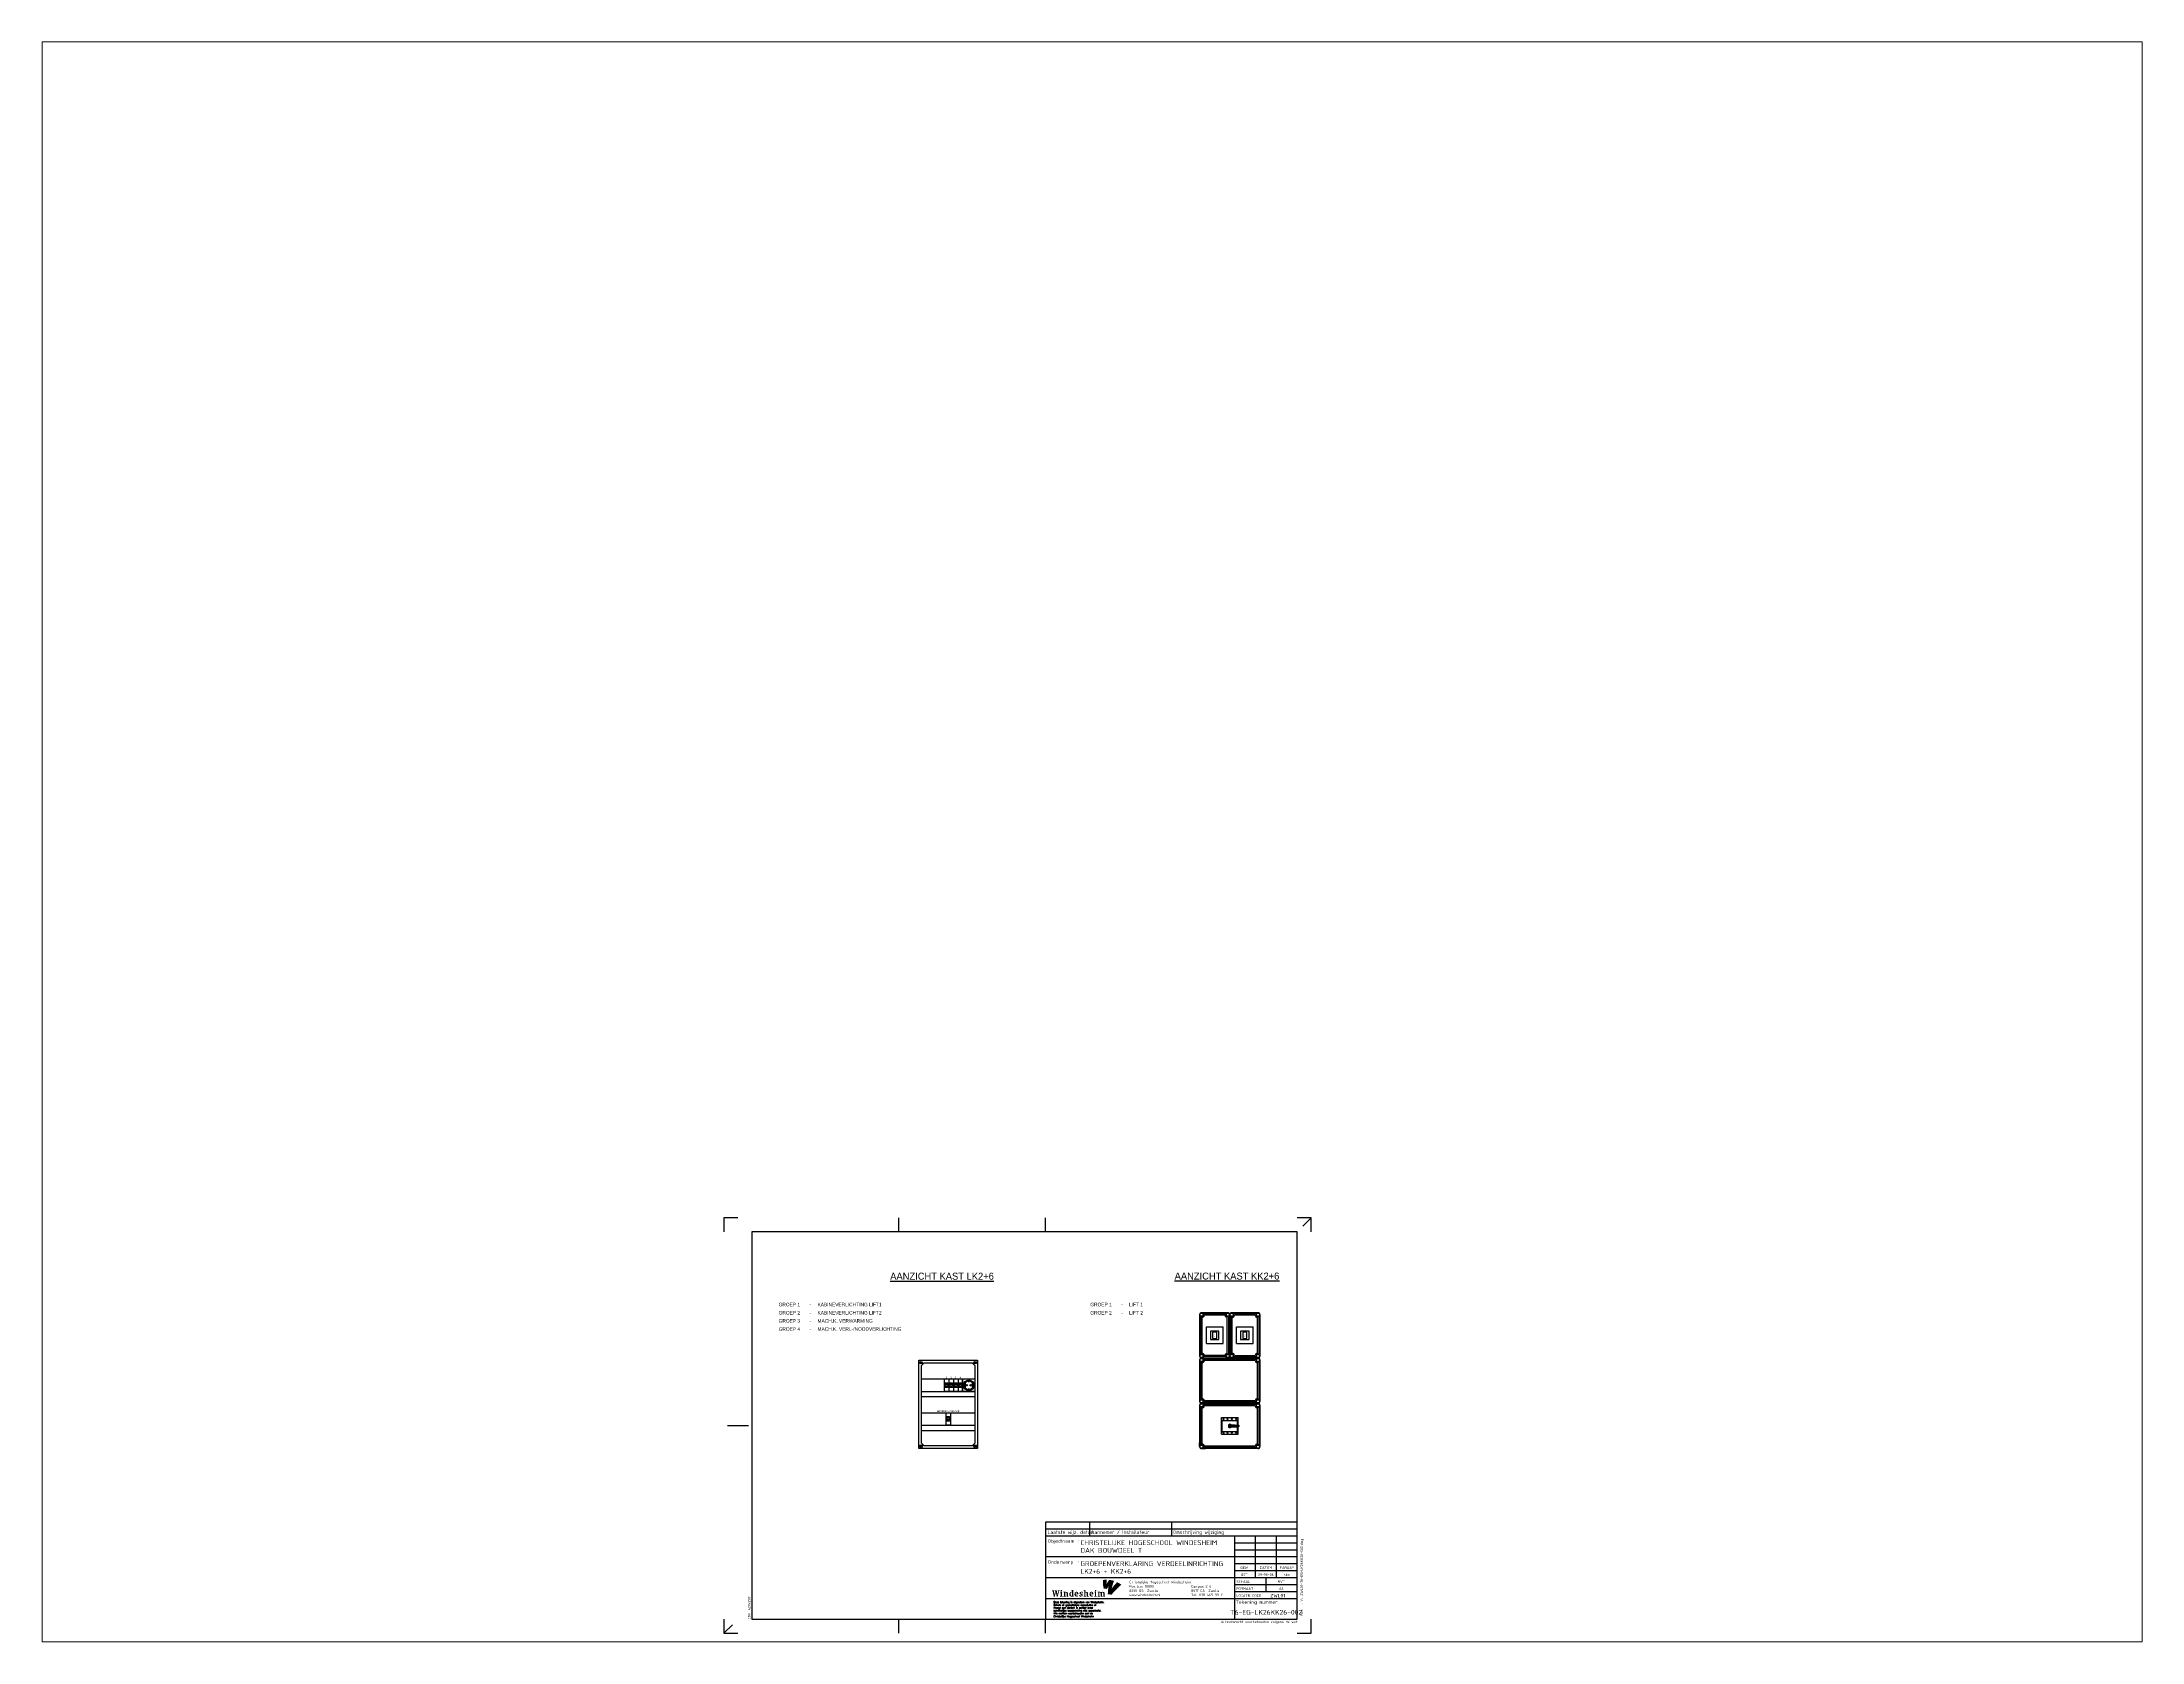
# Paper-space layout 'Layout1' of a CAD drawing. Header units: millimetres. Extents: x 27 to 240, y 20 to 183.
# The model-space entities are those that its viewports show. They can reach past a viewport. Long polylines and large blocks are cut down to what shows.
import ezdxf
from ezdxf.enums import TextEntityAlignment as Align

# ---------------------------------------------------------------- set-up
doc = ezdxf.new("R2010")
doc.units = ezdxf.units.MM
doc.layers.get('0').update_dxf_attribs({"linetype": 'CONTINUOUS'})
for name, color, linetype in [('00att018', 1, 'CONTINUOUS'), ('00att025', 2, 'CONTINUOUS'), ('00att035', 3, 'CONTINUOUS'), ('00att050', 4, 'CONTINUOUS'), ('00kad018', 1, 'CONTINUOUS'), ('00kad025', 2, 'CONTINUOUS'), ('00kad070', 5, 'CONTINUOUS'), ('BL$2----_KADER', 7, 'CONTINUOUS'), ('BL$4----_LOGO', 7, 'CONTINUOUS'), ('BL$4----_STEMPEL', 7, 'CONTINUOUS'), ('EL6-----', 7, 'CONTINUOUS'), ('KAST AANZICHT', 1, 'CONTINUOUS'), ('Kast-aanzicht', 1, 'CONTINUOUS'), ('LAAG_1', 160, 'CONTINUOUS')]:
    doc.layers.add(name, color=color, linetype=linetype)
doc.styles.add('BURO-035', font='BUROFONT.shx', dxfattribs={"height": 3.5})
doc.styles.add('BURO-050', font='BUROFONT.shx', dxfattribs={"height": 5})
doc.styles.add('EDU', font='ROMANS.SHX', dxfattribs={"height": 2.5})
doc.styles.add('ISO', font='isocp.shx')
doc.styles.add('NOOTER', font='arial.ttf')

# ---------------------------------------------------------------- blocks, each defined once
blk = doc.blocks.new('a3-windesheim-hor')
at = {"layer": '00kad018', "color": 1}
for p, q in [((0, 297), (0, 287)), ((10, 297), (0, 297)), ((125, 287), (125, 297)), ((230, 287), (230, 297)), ((420, 297), (410, 297)), ((420, 297), (414, 291)), ((420, 287), (420, 297)), ((2.5, 148.5), (17.5, 148.5)), ((0, 10), (0, 0)), ((0, 0), (6, 6)), ((0, 0), (10, 0)), ((125, 0), (125, 10)), ((230, 0), (230, 10)), ((410, 0), (420, 0)), ((420, 0), (420, 10))]:
    blk.add_line(p, q, dxfattribs=at)
at = {"layer": '00kad070', "color": 5}
for p, q in [((20, 287), (20, 10)), ((410, 287), (20, 287)), ((410, 10), (410, 287)), ((20, 10), (410, 10))]:
    blk.add_line(p, q, dxfattribs=at)
at = {"layer": '00att018', "color": 1, "style": 'ISO'}
blk.add_text('afm. 420x297', height=1.8, rotation=90, dxfattribs=at).set_placement((19, 10))
blk.add_text('Auteursrecht voorbehouden volgens de wet', height=1.8, dxfattribs=at).set_placement((410.1, 7.2), align=Align.RIGHT)
blk = doc.blocks.new('AI9-BLK4')
at = {"layer": 'LAAG_1'}
h = blk.add_hatch(color=40, dxfattribs=at)
edge = h.paths.add_edge_path()
edge.add_spline(control_points=[(7.1, 7.2), (4.8, 4.7), (2.6, 2.6), (-0.7, -2.1), (0, 0.5), (1.3, 5.9), (2.6, 9), (0.7, 9.7), (-2.2, 10.3), (-4.1, 10.4), (-5.5, 8.8), (-7.5, 5.5), (-8.1, 4.4), (-8, 6.9), (-7.7, 9.3), (-7.6, 10.6), (-9.6, 10.7), (-11, 10.6), (-13.2, 10.3), (-13.3, 6), (-13.1, 2), (-12, -2), (-10.8, -2.1), (-7.6, -2.4), (-7.6, -2.4), (-7.1, -1.7), (-6.1, 0), (-5, 1.4), (-5.4, -0.9), (-5.9, -4.1), (-6.1, -7.2), (-6.1, -8.1), (-6.2, -9.1), (-6.2, -10.1), (-4.7, -10.2), (-1, -10.6), (-0.7, -10.6), (-0.7, -10.6), (-0.7, -10.6), (-0.7, -10.6), (-0.7, -10.6), (-0.7, -10.6), (-0.7, -10.6), (0.7, -8.8), (2.3, -7), (3.6, -5.5), (4.7, -4.4), (5.7, -3.3), (6.7, -2.4), (9.3, 0.1), (11.5, 2.1), (13.2, 3.5), (11, 5.1), (9.5, 6.1), (7.1, 7.2)], knot_values=[0, 0, 0, 0, 1, 1, 1, 2, 2, 2, 3, 3, 3, 4, 4, 4, 5, 5, 5, 6, 6, 6, 7, 7, 7, 8, 8, 8, 9, 9, 9, 10, 10, 10, 11, 11, 11, 12, 12, 12, 13, 13, 13, 14, 14, 14, 15, 15, 15, 16, 16, 16, 17, 17, 17, 18, 18, 18, 18], degree=3, periodic=0)
h = blk.add_hatch(color=154, dxfattribs=at)
edge = h.paths.add_edge_path()
edge.add_spline(control_points=[(-0.7, -10.6), (-0.7, -10.6), (-0.7, -10.6), (-0.7, -10.6), (-0.7, -10.6), (-0.7, -10.6), (-0.7, -10.6)], knot_values=[0, 0, 0, 0, 1, 1, 1, 2, 2, 2, 2], degree=3, periodic=0)
h = blk.add_hatch(color=154, dxfattribs=at)
edge = h.paths.add_edge_path()
edge.add_spline(control_points=[(-0.7, -10.6), (-0.7, -10.6), (-0.7, -10.6), (-0.7, -10.6), (-0.7, -10.6), (-0.7, -10.6), (-0.7, -10.6)], knot_values=[0, 0, 0, 0, 1, 1, 1, 2, 2, 2, 2], degree=3, periodic=0)
blk = doc.blocks.new('AI9-BLK3')
at = {"layer": 'LAAG_1'}
h = blk.add_hatch(color=154, dxfattribs=at)
edge = h.paths.add_edge_path()
edge.add_spline(control_points=[(-27.8, 3.2), (-27.8, 3.2), (-29.8, -4.7), (-29.8, -4.7), (-29.8, -4.7), (-31.2, -4.7), (-31.2, -4.7), (-31.2, -4.7), (-32.5, 1.8), (-32.5, 1.8), (-32.5, 1.8), (-33.9, -4.7), (-33.9, -4.7), (-33.9, -4.7), (-35.4, -4.7), (-35.4, -4.7), (-35.4, -4.7), (-37.2, 3.2), (-37.2, 3.2), (-37.2, 3.2), (-38, 3.2), (-38, 3.2), (-38, 3.2), (-38, 4.2), (-38, 4.2), (-38, 4.2), (-34.8, 4.2), (-34.8, 4.2), (-34.8, 4.2), (-34.8, 3.2), (-34.8, 3.2), (-34.8, 3.2), (-35.4, 3.2), (-35.4, 3.2), (-35.4, 3.2), (-34.4, -2.1), (-34.4, -2.1), (-34.4, -2.1), (-33.2, 3.3), (-33.2, 3.3), (-33.2, 3.3), (-33.7, 3.3), (-33.7, 3.3), (-33.7, 3.3), (-33.7, 4.2), (-33.7, 4.2), (-33.7, 4.2), (-31.3, 4.2), (-31.3, 4.2), (-31.3, 4.2), (-30.2, -2.1), (-30.2, -2.1), (-30.2, -2.1), (-29, 3.2), (-29, 3.2), (-29, 3.2), (-29.8, 3.2), (-29.8, 3.2), (-29.8, 3.2), (-29.8, 4.2), (-29.8, 4.2), (-29.8, 4.2), (-27.2, 4.2), (-27.2, 4.2), (-27.2, 4.2), (-27.2, 3.2), (-27.2, 3.2), (-27.2, 3.2), (-27.8, 3.2), (-27.8, 3.2)], knot_values=[0, 0, 0, 0, 1, 1, 1, 2, 2, 2, 3, 3, 3, 4, 4, 4, 5, 5, 5, 6, 6, 6, 7, 7, 7, 8, 8, 8, 9, 9, 9, 10, 10, 10, 11, 11, 11, 12, 12, 12, 13, 13, 13, 14, 14, 14, 15, 15, 15, 16, 16, 16, 17, 17, 17, 18, 18, 18, 19, 19, 19, 20, 20, 20, 21, 21, 21, 22, 22, 22, 23, 23, 23, 23], degree=3, periodic=0)
h = blk.add_hatch(color=154, dxfattribs=at)
edge = h.paths.add_edge_path()
edge.add_spline(control_points=[(-26.4, -4.7), (-26.4, -4.7), (-26.4, -3.9), (-26.4, -3.9), (-26.4, -3.9), (-25.5, -3.9), (-25.5, -3.9), (-25.5, -3.9), (-25.5, 1.2), (-25.5, 1.2), (-25.5, 1.2), (-26.4, 1.2), (-26.4, 1.2), (-26.4, 1.2), (-26.4, 2), (-26.4, 2), (-26.4, 2), (-23.8, 2), (-23.8, 2), (-23.8, 2), (-23.8, -3.9), (-23.8, -3.9), (-23.8, -3.9), (-22.9, -3.9), (-22.9, -3.9), (-22.9, -3.9), (-22.9, -4.7), (-22.9, -4.7), (-22.9, -4.7), (-26.4, -4.7), (-26.4, -4.7)], knot_values=[0, 0, 0, 0, 1, 1, 1, 2, 2, 2, 3, 3, 3, 4, 4, 4, 5, 5, 5, 6, 6, 6, 7, 7, 7, 8, 8, 8, 9, 9, 9, 10, 10, 10, 10], degree=3, periodic=0)
edge = h.paths.add_edge_path()
edge.add_spline(control_points=[(-24.7, 2.7), (-25.2, 2.7), (-25.7, 3.2), (-25.7, 3.7), (-25.7, 4.3), (-25.2, 4.8), (-24.7, 4.8), (-24.1, 4.8), (-23.6, 4.3), (-23.6, 3.7), (-23.6, 3.2), (-24.1, 2.7), (-24.7, 2.7)], knot_values=[0, 0, 0, 0, 1, 1, 1, 2, 2, 2, 3, 3, 3, 4, 4, 4, 4], degree=3, periodic=0)
h = blk.add_hatch(color=154, dxfattribs=at)
edge = h.paths.add_edge_path()
edge.add_spline(control_points=[(-17, -4.7), (-17, -4.7), (-17, -0.9), (-17, -0.9), (-17, -0.3), (-17.2, 0.2), (-17.5, 0.5), (-17.9, 0.9), (-18.3, 1.1), (-18.9, 1.1), (-19, 1.1), (-19, 1.1), (-19.1, 1.1), (-19.1, 1.1), (-19.1, -3.9), (-19.1, -3.9), (-19.1, -3.9), (-18.2, -3.9), (-18.2, -3.9), (-18.2, -3.9), (-18.2, -4.7), (-18.2, -4.7), (-18.2, -4.7), (-21.7, -4.7), (-21.7, -4.7), (-21.7, -4.7), (-21.7, -3.9), (-21.7, -3.9), (-21.7, -3.9), (-20.8, -3.9), (-20.8, -3.9), (-20.8, -3.9), (-20.8, 1.2), (-20.8, 1.2), (-20.8, 1.2), (-21.7, 1.2), (-21.7, 1.2), (-21.7, 1.2), (-21.7, 2), (-21.7, 2), (-21.7, 2), (-19.4, 2), (-19.4, 2), (-19.1, 2), (-18.9, 2), (-18.6, 2), (-17, 2), (-16.3, 1.9), (-15.9, 1.4), (-15.5, 1), (-15.3, 0.6), (-15.3, -0.2), (-15.3, -0.2), (-15.3, -3.9), (-15.3, -3.9), (-15.3, -3.9), (-14.5, -3.9), (-14.5, -3.9), (-14.5, -3.9), (-14.5, -4.7), (-14.5, -4.7), (-14.5, -4.7), (-17, -4.7), (-17, -4.7)], knot_values=[0, 0, 0, 0, 1, 1, 1, 2, 2, 2, 3, 3, 3, 4, 4, 4, 5, 5, 5, 6, 6, 6, 7, 7, 7, 8, 8, 8, 9, 9, 9, 10, 10, 10, 11, 11, 11, 12, 12, 12, 13, 13, 13, 14, 14, 14, 15, 15, 15, 16, 16, 16, 17, 17, 17, 18, 18, 18, 19, 19, 19, 20, 20, 20, 21, 21, 21, 21], degree=3, periodic=0)
h = blk.add_hatch(color=154, dxfattribs=at)
edge = h.paths.add_edge_path(flags=16)
edge.add_spline(control_points=[(-6.8, -4.7), (-6.8, -4.7), (-6.8, -3.9), (-6.8, -3.9), (-6.8, -3.9), (-7.6, -3.9), (-7.6, -3.9), (-7.6, -3.9), (-7.6, 4.5), (-7.6, 4.5), (-7.6, 4.5), (-10.2, 4.5), (-10.2, 4.5), (-10.2, 4.5), (-10.2, 3.6), (-10.2, 3.6), (-10.2, 3.6), (-9.3, 3.6), (-9.3, 3.6), (-9.3, 3.6), (-9.3, 2), (-9.3, 2), (-9.6, 2), (-9.8, 2), (-10.2, 2), (-11.9, 2), (-13.2, 0.7), (-13.2, -1.5), (-13.2, -3.8), (-12.3, -4.8), (-10.3, -4.8), (-9.9, -4.8), (-9.3, -4.7), (-9.1, -4.7), (-9.1, -4.7), (-6.8, -4.7), (-6.8, -4.7)], knot_values=[0, 0, 0, 0, 1, 1, 1, 2, 2, 2, 3, 3, 3, 4, 4, 4, 5, 5, 5, 6, 6, 6, 7, 7, 7, 8, 8, 8, 9, 9, 9, 10, 10, 10, 11, 11, 11, 12, 12, 12, 12], degree=3, periodic=0)
edge = h.paths.add_edge_path()
edge.add_spline(control_points=[(-9.3, -3.7), (-9.5, -3.8), (-9.6, -3.8), (-9.8, -3.8), (-10.8, -3.8), (-11.5, -3.1), (-11.5, -1.2), (-11.5, 0.4), (-10.9, 1.1), (-10, 1.1), (-9.7, 1.1), (-9.5, 1), (-9.3, 1), (-9.3, 1), (-9.3, -3.7), (-9.3, -3.7)], knot_values=[0, 0, 0, 0, 1, 1, 1, 2, 2, 2, 3, 3, 3, 4, 4, 4, 5, 5, 5, 5], degree=3, periodic=0)
h = blk.add_hatch(color=154, dxfattribs=at)
edge = h.paths.add_edge_path(flags=16)
edge.add_spline(control_points=[(-0.4, -1.4), (-0.4, 1), (-1.2, 2.1), (-3, 2.1), (-4.8, 2.1), (-5.9, 0.7), (-5.9, -1.4), (-5.9, -3.6), (-4.8, -4.8), (-2.7, -4.8), (-1.9, -4.8), (-1.2, -4.6), (-0.7, -4.4), (-0.7, -4.4), (-0.7, -3.5), (-0.7, -3.5), (-1.2, -3.6), (-1.6, -3.6), (-2, -3.6), (-3.4, -3.6), (-4.2, -2.5), (-4.2, -1.4), (-4.2, -1.4), (-0.4, -1.4), (-0.4, -1.4)], knot_values=[0, 0, 0, 0, 1, 1, 1, 2, 2, 2, 3, 3, 3, 4, 4, 4, 5, 5, 5, 6, 6, 6, 7, 7, 7, 8, 8, 8, 8], degree=3, periodic=0)
edge = h.paths.add_edge_path()
edge.add_spline(control_points=[(-2.2, -0.5), (-2.2, -0.5), (-4.2, -0.5), (-4.2, -0.5), (-4.2, 0.5), (-3.8, 1.1), (-3.2, 1.1), (-2.6, 1.1), (-2.2, 0.6), (-2.2, -0.5)], knot_values=[0, 0, 0, 0, 1, 1, 1, 2, 2, 2, 3, 3, 3, 3], degree=3, periodic=0)
h = blk.add_hatch(color=154, dxfattribs=at)
edge = h.paths.add_edge_path()
edge.add_spline(control_points=[(3.2, -4.8), (2.4, -4.8), (1.5, -4.6), (1.3, -4.5), (1.3, -4.5), (1.3, -2.7), (1.3, -2.7), (1.3, -2.7), (2.3, -2.7), (2.3, -2.7), (2.3, -2.7), (2.3, -3.6), (2.3, -3.6), (2.6, -3.7), (2.9, -3.8), (3.3, -3.8), (4.1, -3.8), (4.5, -3.5), (4.5, -3), (4.5, -2.5), (4.1, -2.3), (3.5, -2.1), (3.5, -2.1), (2.7, -1.8), (2.7, -1.8), (1.8, -1.5), (1.3, -1), (1.3, 0.1), (1.3, 1.2), (2.3, 2.1), (3.9, 2.1), (4.6, 2.1), (5.3, 2), (5.7, 1.9), (5.7, 1.9), (5.7, 0), (5.7, 0), (5.7, 0), (4.7, 0), (4.7, 0), (4.7, 0), (4.7, 1), (4.7, 1), (4.4, 1.1), (4.2, 1.1), (3.9, 1.1), (3.2, 1.1), (2.8, 0.8), (2.8, 0.4), (2.8, 0), (3, -0.2), (3.6, -0.4), (3.6, -0.4), (4.4, -0.7), (4.4, -0.7), (5.4, -1), (6, -1.6), (6, -2.6), (6, -4), (4.8, -4.8), (3.2, -4.8)], knot_values=[0, 0, 0, 0, 1, 1, 1, 2, 2, 2, 3, 3, 3, 4, 4, 4, 5, 5, 5, 6, 6, 6, 7, 7, 7, 8, 8, 8, 9, 9, 9, 10, 10, 10, 11, 11, 11, 12, 12, 12, 13, 13, 13, 14, 14, 14, 15, 15, 15, 16, 16, 16, 17, 17, 17, 18, 18, 18, 19, 19, 19, 20, 20, 20, 20], degree=3, periodic=0)
h = blk.add_hatch(color=154, dxfattribs=at)
edge = h.paths.add_edge_path()
edge.add_spline(control_points=[(11.8, -4.7), (11.8, -4.7), (11.8, -1), (11.8, -1), (11.8, -0.3), (11.7, 0.2), (11.3, 0.5), (10.9, 0.9), (10.5, 1.1), (10, 1.1), (9.9, 1.1), (9.8, 1.1), (9.7, 1.1), (9.7, 1.1), (9.7, -3.9), (9.7, -3.9), (9.7, -3.9), (10.6, -3.9), (10.6, -3.9), (10.6, -3.9), (10.6, -4.7), (10.6, -4.7), (10.6, -4.7), (7.1, -4.7), (7.1, -4.7), (7.1, -4.7), (7.1, -3.9), (7.1, -3.9), (7.1, -3.9), (8, -3.9), (8, -3.9), (8, -3.9), (8, 3.6), (8, 3.6), (8, 3.6), (7.2, 3.6), (7.2, 3.6), (7.2, 3.6), (7.2, 4.5), (7.2, 4.5), (7.2, 4.5), (9.7, 4.5), (9.7, 4.5), (9.7, 4.5), (9.7, 2), (9.7, 2), (9.9, 2), (10.2, 2), (10.5, 2), (11.9, 2), (12.5, 1.8), (13, 1.4), (13.4, 1), (13.5, 0.5), (13.5, -0.2), (13.5, -0.2), (13.5, -3.9), (13.5, -3.9), (13.5, -3.9), (14.3, -3.9), (14.3, -3.9), (14.3, -3.9), (14.3, -4.7), (14.3, -4.7), (14.3, -4.7), (11.8, -4.7), (11.8, -4.7)], knot_values=[0, 0, 0, 0, 1, 1, 1, 2, 2, 2, 3, 3, 3, 4, 4, 4, 5, 5, 5, 6, 6, 6, 7, 7, 7, 8, 8, 8, 9, 9, 9, 10, 10, 10, 11, 11, 11, 12, 12, 12, 13, 13, 13, 14, 14, 14, 15, 15, 15, 16, 16, 16, 17, 17, 17, 18, 18, 18, 19, 19, 19, 20, 20, 20, 21, 21, 21, 22, 22, 22, 22], degree=3, periodic=0)
h = blk.add_hatch(color=154, dxfattribs=at)
edge = h.paths.add_edge_path(flags=16)
edge.add_spline(control_points=[(21.1, -1.4), (21.1, 1), (20.4, 2.1), (18.5, 2.1), (16.7, 2.1), (15.6, 0.7), (15.6, -1.4), (15.6, -3.6), (16.8, -4.8), (18.9, -4.8), (19.6, -4.8), (20.3, -4.6), (20.8, -4.4), (20.8, -4.4), (20.8, -3.5), (20.8, -3.5), (20.4, -3.6), (19.9, -3.6), (19.5, -3.6), (18.1, -3.6), (17.3, -2.5), (17.3, -1.4), (17.3, -1.4), (21.1, -1.4), (21.1, -1.4)], knot_values=[0, 0, 0, 0, 1, 1, 1, 2, 2, 2, 3, 3, 3, 4, 4, 4, 5, 5, 5, 6, 6, 6, 7, 7, 7, 8, 8, 8, 8], degree=3, periodic=0)
edge = h.paths.add_edge_path()
edge.add_spline(control_points=[(19.3, -0.5), (19.3, -0.5), (17.3, -0.5), (17.3, -0.5), (17.3, 0.5), (17.8, 1.1), (18.4, 1.1), (18.9, 1.1), (19.3, 0.6), (19.3, -0.5)], knot_values=[0, 0, 0, 0, 1, 1, 1, 2, 2, 2, 3, 3, 3, 3], degree=3, periodic=0)
h = blk.add_hatch(color=154, dxfattribs=at)
edge = h.paths.add_edge_path()
edge.add_spline(control_points=[(22.5, -4.7), (22.5, -4.7), (22.5, -3.9), (22.5, -3.9), (22.5, -3.9), (23.4, -3.9), (23.4, -3.9), (23.4, -3.9), (23.4, 1.2), (23.4, 1.2), (23.4, 1.2), (22.5, 1.2), (22.5, 1.2), (22.5, 1.2), (22.5, 2), (22.5, 2), (22.5, 2), (25.1, 2), (25.1, 2), (25.1, 2), (25.1, -3.9), (25.1, -3.9), (25.1, -3.9), (26, -3.9), (26, -3.9), (26, -3.9), (26, -4.7), (26, -4.7), (26, -4.7), (22.5, -4.7), (22.5, -4.7)], knot_values=[0, 0, 0, 0, 1, 1, 1, 2, 2, 2, 3, 3, 3, 4, 4, 4, 5, 5, 5, 6, 6, 6, 7, 7, 7, 8, 8, 8, 9, 9, 9, 10, 10, 10, 10], degree=3, periodic=0)
edge = h.paths.add_edge_path()
edge.add_spline(control_points=[(24.2, 2.7), (23.6, 2.7), (23.2, 3.2), (23.2, 3.7), (23.2, 4.3), (23.6, 4.8), (24.2, 4.8), (24.8, 4.8), (25.3, 4.3), (25.3, 3.7), (25.3, 3.2), (24.8, 2.7), (24.2, 2.7)], knot_values=[0, 0, 0, 0, 1, 1, 1, 2, 2, 2, 3, 3, 3, 4, 4, 4, 4], degree=3, periodic=0)
h = blk.add_hatch(color=154, dxfattribs=at)
edge = h.paths.add_edge_path()
edge.add_spline(control_points=[(35.5, -4.7), (35.5, -4.7), (35.5, -0.9), (35.5, -0.9), (35.5, -0.3), (35.3, 0.2), (35, 0.5), (34.7, 0.9), (34.2, 1.1), (33.5, 1.1), (33.4, 1.1), (33.3, 1), (33.2, 1), (33.4, 0.8), (33.5, 0.3), (33.5, -0.1), (33.5, -0.1), (33.5, -3.9), (33.5, -3.9), (33.5, -3.9), (34.3, -3.9), (34.3, -3.9), (34.3, -3.9), (34.3, -4.7), (34.3, -4.7), (34.3, -4.7), (31.8, -4.7), (31.8, -4.7), (31.8, -4.7), (31.8, -0.9), (31.8, -0.9), (31.8, -0.2), (31.6, 0.2), (31.3, 0.5), (30.9, 0.9), (30.5, 1.1), (30, 1.1), (30, 1.1), (29.9, 1.1), (29.8, 1.1), (29.8, 1.1), (29.8, -3.9), (29.8, -3.9), (29.8, -3.9), (30.6, -3.9), (30.6, -3.9), (30.6, -3.9), (30.6, -4.7), (30.6, -4.7), (30.6, -4.7), (27.2, -4.7), (27.2, -4.7), (27.2, -4.7), (27.2, -3.9), (27.2, -3.9), (27.2, -3.9), (28.1, -3.9), (28.1, -3.9), (28.1, -3.9), (28.1, 1.2), (28.1, 1.2), (28.1, 1.2), (27.2, 1.2), (27.2, 1.2), (27.2, 1.2), (27.2, 2), (27.2, 2), (27.2, 2), (29.6, 2), (29.6, 2), (29.9, 2), (30.2, 2), (30.4, 2), (31.4, 2), (31.9, 1.9), (32.5, 1.7), (33, 1.9), (33.7, 2), (34.5, 2), (35.6, 2), (36.3, 1.8), (36.7, 1.4), (37.1, 1), (37.2, 0.5), (37.2, -0.1), (37.2, -0.1), (37.2, -3.9), (37.2, -3.9), (37.2, -3.9), (38, -3.9), (38, -3.9), (38, -3.9), (38, -4.7), (38, -4.7), (38, -4.7), (35.5, -4.7), (35.5, -4.7)], knot_values=[0, 0, 0, 0, 1, 1, 1, 2, 2, 2, 3, 3, 3, 4, 4, 4, 5, 5, 5, 6, 6, 6, 7, 7, 7, 8, 8, 8, 9, 9, 9, 10, 10, 10, 11, 11, 11, 12, 12, 12, 13, 13, 13, 14, 14, 14, 15, 15, 15, 16, 16, 16, 17, 17, 17, 18, 18, 18, 19, 19, 19, 20, 20, 20, 21, 21, 21, 22, 22, 22, 23, 23, 23, 24, 24, 24, 25, 25, 25, 26, 26, 26, 27, 27, 27, 28, 28, 28, 29, 29, 29, 30, 30, 30, 31, 31, 31, 32, 32, 32, 32], degree=3, periodic=0)
blk = doc.blocks.new('AI9-BLK2')
at = {"layer": 'LAAG_1', "color": 7}
for name, p in [('AI9-BLK4', (36.4, 1.4)), ('AI9-BLK3', (-11.6, -7.2))]:
    blk.add_blockref(name, p, dxfattribs=at)
blk = doc.blocks.new('CHW_ONDERHOEK')
at = {"layer": '00kad025', "color": 2}
for p, q in [((-190, 79.5), (-190, 69.5)), ((-10, 79.5), (-190, 79.5)), ((-158.5, 79.5), (-158.5, 69.5)), ((-100, 79.5), (-100, 69.5)), ((-10, 74.5), (-190, 74.5)), ((-10, 64.5), (-55, 64.5)), ((-40, 69.5), (-40, 39.5)), ((-25, 69.5), (-25, 39.5)), ((-10, 59.5), (-55, 59.5)), ((-10, 54.5), (-55, 54.5)), ((-10, 49.5), (-55, 49.5)), ((-32.5, 39.5), (-32.5, 34.5)), ((-32.5, 34.5), (-32.5, 29.5))]:
    blk.add_line(p, q, dxfattribs=at)
at = {"layer": '00kad070', "color": 5}
for p, q in [((-10, 69.5), (-190, 69.5)), ((-190, 69.5), (-190, 10)), ((-55, 69.5), (-55, 10)), ((-55, 54.5), (-190, 54.5)), ((-10, 39.5), (-190, 39.5)), ((-10, 44.5), (-55, 44.5)), ((-10, 34.5), (-55, 34.5)), ((-55, 24.5), (-190, 24.5)), ((-10, 29.5), (-55, 29.5)), ((-10, 24.5), (-55, 24.5))]:
    blk.add_line(p, q, dxfattribs=at)
at = {"layer": 'LAAG_1', "color": 7, "xscale": 0.5, "yscale": 0.5, "zscale": 0.5}
blk.add_blockref('AI9-BLK2', (-160.6, 32.2), dxfattribs=at)
at = {"layer": '00att018', "color": 1, "style": 'ISO'}
for s, p in [('GEW', (-48, 46)), ('DATUM', (-32.5, 46)), ('PARAAF', (-17.5, 46)), ('GET', (-48, 41))]:
    blk.add_text(s, height=1.8, dxfattribs=at).set_placement(p, align=Align.CENTER)
for s, p in [('SCHAAL', (-53.5, 36)), ('FORMAAT', (-53.5, 31))]:
    blk.add_text(s, height=1.8, dxfattribs=at).set_placement(p)
at = {"layer": '00att018', "color": 1, "linetype": 'Continuous', "style": 'EDU'}
for s, p in [('Deze tekening is eigendom van Windesheim.', (-184.2, 21.6)), ('Gehele of gedeeltelijke reproduktie of', (-184.2, 19.6)), ('inzage aan derden is zonder onze', (-184.2, 17.6)), ('schriftelijke toestemming niet geoorloofd.', (-184.2, 15.6)), ('Alle rechten voorbehouden aan de', (-184.2, 13.6)), ('Christelijke Hogeschool Windesheim', (-184.2, 11.4))]:
    blk.add_text(s, height=1.2, dxfattribs=at).set_placement(p)
at = {"layer": '00att018', "color": 1, "style": 'ISO', "width": 0.9}
blk.add_text('....\\\\', height=1.8, rotation=90, dxfattribs=at).set_placement((-6, 20.5))
at = {"layer": '00att018', "color": 1, "style": 'ISO'}
blk.add_text('File:', height=1.8, rotation=90, dxfattribs=at).set_placement((-6, 12.5))
for tag, p in [('WZ_CODED', (-48, 66.1)), ('WZ_CODEC', (-48, 61.1)), ('WZ_DATUMD', (-32.5, 66.1)), ('WZ_DATUMC', (-32.5, 61.1)), ('WZ_WZGOEDD', (-17.5, 66.1)), ('WZ_WZGOEDC', (-17.5, 61.1)), ('WZ_CODEA', (-48, 51.1)), ('WZ_CODEB', (-48, 56.1)), ('WZ_DATUMB', (-32.5, 56.1)), ('WZ_DATUMA', (-32.5, 51.1)), ('WZ_WZGOEDB', (-17.5, 56.1)), ('WZ_WZGOEDA', (-17.5, 51.1)), ('TKDATCREAT', (-32.5, 41)), ('TKFORMAAT', (-21.5, 31)), ('TKSCHAAL', (-21.5, 36)), ('TKINIT', (-17.5, 41))]:
    blk.add_attdef(tag, text='', height=1.8, dxfattribs=at).set_placement(p, align=Align.CENTER)
blk.add_attdef('DWGNAME', (-6, 26.9), '', height=1.8, rotation=90, dxfattribs=at)
at = {"layer": '00att025', "color": 2, "style": 'ISO'}
for s, p in [('Objectnaam', (-188.5, 64.7)), ('Onderwerp', (-188.5, 49.7)), ('Tekening nummer', (-54, 21))]:
    blk.add_text(s, height=2.5, dxfattribs=at).set_placement(p)
at = {"layer": '00att025', "style": 'ISO'}
for p in [(-167, 64.7), (-167, 49.8)]:
    blk.add_text(':', height=2.5, dxfattribs=at).set_placement(p)
at = {"layer": '00att025', "color": 1, "style": 'ISO'}
blk.add_text('LOCATIE CODE :', height=1.8, dxfattribs=at).set_placement((-53.5, 26))
at = {"layer": '00att025', "color": 2, "style": 'ISO'}
for tag, p in [('WZ_DATUM', (-184, 75.9)), ('WZ_AANNEMER_INSTALATEUR', (-157.5, 75.9)), ('WZ_OMSCHR', (-99, 75.9))]:
    blk.add_attdef(tag, p, '', height=2.5, dxfattribs=at)
at = {"layer": '00att025', "color": 3, "style": 'ISO'}
blk.add_attdef('TKVRIJ2', text='', height=2.5, dxfattribs=at).set_placement((-24, 25.6), align=Align.CENTER)
at = {"layer": '00att035', "color": 3, "style": 'ISO'}
for s, p in [('Laatste wijz. datum', (-188.5, 71)), ('Aannemer / Installateur', (-157.5, 71)), ('Omschrijving wijziging', (-99, 71))]:
    blk.add_text(s, height=2.5, dxfattribs=at).set_placement(p)
for tag, p in [('TK1OMSCHR', (-165.1, 57.5)), ('PROMSCHR', (-165.1, 63)), ('TK2OMSCHR', (-165.1, 48)), ('TKVRIJ1', (-165.1, 42.5))]:
    blk.add_attdef(tag, p, '', height=3.5, dxfattribs=at)
at = {"layer": '00att050', "color": 4, "style": 'ISO'}
blk.add_attdef('TKFASE', text='', height=5, dxfattribs=at).set_placement((-14.5, 82), align=Align.RIGHT)
blk.add_attdef('TKTEKNR', text='', height=3.5, dxfattribs=at).set_placement((-32.2, 13.2), align=Align.CENTER)
at = {"layer": 'BL$4----_LOGO', "color": 1, "style": 'ISO'}
for s, p in [('Christelijke Hogeschool Windesheim', (-130.2, 35.7)), ('Postbus 10090', (-130.2, 32.6)), ('8000 GB  Zwolle', (-130.2, 29.5)), ('Campus 2-6', (-85.9, 32.6)), ('8017 CA  Zwolle', (-85.9, 29.5)), ('www.windesheim.nl', (-130.2, 26.5)), ('Tel. 038 469 99 11', (-85.9, 26.5))]:
    blk.add_text(s, height=1.8, dxfattribs=at).set_placement(p)
blk = doc.blocks.new('1310_025')
at = {"color": 0}
for points in [[(-44, -45), (-44, 0), (0, 0), (0, -45), (-44, -45)], [(-38.4, -21), (-34, -21), (-34, -11.2)], [(-34, -33.8), (-34, -24), (-38.4, -24)], [(-24, -6.1), (-24, -8.8), (-20, -8.8), (-20, -6.1)], [(-20, -38.9), (-20, -36.2), (-24, -36.2), (-24, -38.9)], [(-10, -11.2), (-10, -20.8), (-5.6, -20.8)], [(-5.5, -23.8), (-10, -23.8), (-10, -33.8)]]:
    blk.add_lwpolyline(points, dxfattribs=at)
for centre, radius in [((-22, -22.5), 19), ((-22, -22.5), 16.5), ((-29, -22.5), 2.46), ((-15, -22.5), 2.46)]:
    blk.add_circle(centre, radius, dxfattribs=at)
blk = doc.blocks.new('HOL04')
at = {"color": 0}
for p, q in [((-212.73291, -6.027039), (-213.973022, -7.267151)), ((-209.26709, -11.973022), (-213.973022, -7.267151)), ((-208.026978, -10.73291), (-212.73291, -6.027039)), ((-210, -70), (-10, -70)), ((-208.026978, -10.73291), (-209.26709, -11.973022)), ((-11.973022, -10.732849), (-7.26709, -6.026978)), ((-11.973022, -10.732849), (-10.73291, -11.972961)), ((-10.73291, -11.972961), (-6.026978, -7.26709)), ((-7.26709, -6.026978), (-6.026978, -7.26709)), ((-210, -117), (-10, -117)), ((-210, -136), (-10, -136)), ((-210, -196), (-10, -196)), ((-210, -243), (-10, -243)), ((-210, -262), (-10, -262)), ((-209.26709, -318.0271), (-213.973022, -322.732971)), ((-212.73291, -323.973083), (-213.973022, -322.732971)), ((-208.026978, -319.267212), (-212.73291, -323.973083)), ((-208.026978, -319.267212), (-209.26709, -318.0271)), ((-11.972961, -319.267181), (-10.732849, -318.027069)), ((-11.972961, -319.267181), (-7.267029, -323.973053)), ((-10.732849, -318.027069), (-6.026917, -322.732941)), ((-7.267029, -323.973053), (-6.026917, -322.732941))]:
    blk.add_line(p, q, dxfattribs=at)
for points in [[(-220, -330), (-220, 0), (0, 0), (0, -330)], [(-200, -10), (-20, -10), (-10, -20), (-10, -310), (-20, -320), (-200, -320), (-210, -310), (-210, -20)]]:
    blk.add_lwpolyline(points, close=True, dxfattribs=at)
for centre in [(-211, -9.000061), (-9, -9), (-211, -321.000061), (-8.999939, -321.000031)]:
    blk.add_circle(centre, 4.6, dxfattribs=at)
blk = doc.blocks.new('HAG04')
at = {"color": 0}
for p, q in [((0, 45), (16.5, 45)), ((0, 45), (0, 0)), ((3.5, 29), (0, 29)), ((0, 26), (3.5, 26)), ((0, 16), (16.5, 16)), ((16.5, 0), (0, 0)), ((3.5, 31), (3.5, 26)), ((3.5, 31), (13.5, 31)), ((13.5, 31), (13.5, 26)), ((13.5, 29), (16.5, 29)), ((16.5, 45), (16.5, 0))]:
    blk.add_line(p, q, dxfattribs=at)
at = {"color": 0, "const_width": 1}
blk.add_lwpolyline([(0, 42.5), (16.5, 42.5)], dxfattribs=at)
at = {"color": 0}
blk.add_lwpolyline([(1.5, 29), (3.5, 29)], dxfattribs=at)
blk.add_lwpolyline([(3.5, 19), (3.5, 26), (13.5, 26), (13.5, 19)], close=True, dxfattribs=at)

msp = doc.modelspace()

# ---------------------------------------------------------------- linework, layer by layer
at = {"layer": 'KAST AANZICHT'}
for p, q in [((340.1, 227.8), (340.1, 198.2)), ((341.1, 226.2), (341.1, 199.8)), ((360.3, 229.2), (341.5, 229.2)), ((341.9, 200.2), (341.9, 225.8)), ((344.3, 228.2), (343.1, 228.2)), ((358.4, 227.4), (343.5, 227.4)), ((358.7, 228.2), (344.3, 228.2)), ((359.9, 200.2), (359.9, 225.8)), ((360.8, 226.2), (360.8, 199.8)), ((361.7, 227.8), (361.7, 198.2)), ((361.7, 225), (361.7, 227.8)), ((361.7, 227.8), (361.7, 198.2)), ((362.7, 226.2), (362.7, 199.8)), ((381.9, 229.2), (363.1, 229.2)), ((363.5, 200.2), (363.5, 225.8)), ((365.9, 228.2), (364.7, 228.2)), ((380, 227.4), (365.1, 227.4)), ((380.3, 228.2), (365.9, 228.2)), ((381.5, 200.2), (381.5, 225.8)), ((382.4, 226.2), (382.4, 199.8)), ((383.3, 227.8), (383.3, 198.2)), ((383.3, 225), (383.3, 227.8)), ((340.1, 195.4), (340.1, 165.8)), ((379.1, 196.8), (341.5, 196.8)), ((344.3, 196.8), (341.5, 196.8)), ((358.7, 197.8), (343.1, 197.8)), ((344.3, 195.8), (343.1, 195.8)), ((358.4, 198.6), (343.5, 198.6)), ((382, 196.8), (344.3, 196.8)), ((380.3, 195.8), (344.3, 195.8)), ((364.7, 197.8), (380.3, 197.8)), ((365.1, 198.6), (380, 198.6)), ((382, 196.8), (379.1, 196.8)), ((379.1, 196.8), (381.9, 196.8)), ((383.3, 195.4), (383.3, 165.8)), ((383.3, 192.6), (383.3, 195.4)), ((383.3, 195.4), (383.3, 165.8)), ((341.1, 193.8), (341.1, 167.4)), ((341.9, 167.8), (341.9, 193.4)), ((380, 195), (343.5, 195)), ((381.5, 167.8), (381.5, 193.4)), ((382.4, 193.8), (382.4, 167.4)), ((383.3, 182.7), (383.3, 185.5)), ((379.1, 165.4), (343.1, 165.4)), ((380, 166.2), (343.5, 166.2)), ((380.3, 165.4), (379.1, 165.4)), ((383.3, 165.8), (383.3, 168.6)), ((340.1, 163), (340.1, 133.4)), ((341.1, 161.4), (341.1, 135)), ((341.5, 164.4), (381.9, 164.4)), ((344.3, 164.4), (341.5, 164.4)), ((379.1, 164.4), (341.5, 164.4)), ((379.1, 164.4), (341.5, 164.4)), ((344.3, 164.4), (341.5, 164.4)), ((341.9, 135.4), (341.9, 161)), ((344.3, 163.4), (343.1, 163.4)), ((380, 162.6), (343.5, 162.6)), ((382, 164.4), (344.3, 164.4)), ((380.3, 163.4), (344.3, 163.4)), ((381.9, 164.4), (355.1, 164.4)), ((381.9, 164.4), (379.1, 164.4)), ((382, 164.4), (379.1, 164.4)), ((382, 164.4), (379.1, 164.4)), ((381.5, 135.4), (381.5, 161)), ((382.4, 161.4), (382.4, 135)), ((383.3, 163), (383.3, 133.4)), ((383.3, 160.2), (383.3, 163)), ((383.3, 163), (383.3, 133.4)), ((340.1, 133.4), (340.1, 136.2)), ((383.3, 133.4), (383.3, 136.2)), ((341.4, 132), (344.3, 132)), ((379.1, 132), (341.5, 132)), ((379.1, 133), (343.1, 133)), ((343.1, 133), (344.3, 133)), ((380, 133.8), (343.5, 133.8)), ((381.9, 132), (355.1, 132)), ((380.3, 133), (379.1, 133)), ((382, 132), (379.1, 132))]:
    msp.add_line(p, q, dxfattribs=at)
at = {"layer": 'KAST AANZICHT', "linetype": 'Continuous'}
for p, q in [((345, 219), (356.9, 219)), ((345, 207.1), (345, 219)), ((356.9, 207.1), (356.9, 219)), ((366.6, 219), (378.5, 219)), ((366.6, 207.1), (366.6, 219)), ((378.5, 207.1), (378.5, 219)), ((345, 207.1), (356.9, 207.1)), ((366.6, 207.1), (378.5, 207.1)), ((355.8, 154.2), (367.7, 154.2)), ((355.8, 142.3), (355.8, 154.2)), ((356.2, 144.2), (356.2, 152.2)), ((356.2, 152.2), (367.2, 152.2)), ((367.2, 144.2), (367.2, 152.2)), ((367.7, 142.3), (367.7, 154.2)), ((355.8, 142.3), (367.7, 142.3)), ((356.2, 144.2), (367.2, 144.2)), ((360.5, 148.8), (366.7, 148.8)), ((360.5, 148.7), (367.8, 148.7)), ((360.5, 148.6), (368.1, 148.6)), ((360.5, 148.6), (368.1, 148.6)), ((360.5, 148.5), (368.1, 148.5)), ((360.5, 148.4), (368.1, 148.4)), ((360.5, 148.3), (368.1, 148.3)), ((360.5, 148.3), (368.1, 148.3)), ((360.5, 148.2), (368.1, 148.2)), ((360.5, 148.1), (368.1, 148.1)), ((360.5, 148.1), (368.1, 148.1)), ((360.5, 148), (368.1, 148)), ((360.5, 147.9), (368.1, 147.9)), ((360.5, 147.8), (368.1, 147.8)), ((360.5, 147.8), (368.1, 147.8)), ((360.5, 147.7), (367.1, 147.7)), ((360.5, 147.6), (366, 147.6)), ((360.7, 148.9), (365.6, 148.9)), ((360.7, 147.5), (364.9, 147.5)), ((360.8, 148.9), (364.5, 148.9)), ((360.8, 147.5), (363.8, 147.5)), ((360.9, 149.1), (362.5, 149.1)), ((360.9, 149), (363.4, 149)), ((360.9, 147.4), (362.7, 147.4)), ((360.9, 147.3), (362.5, 147.3)), ((361, 149.1), (362.4, 149.1)), ((361, 147.3), (362.4, 147.3)), ((361.1, 149.2), (362.3, 149.2)), ((361.2, 149.3), (362.2, 149.3)), ((361.2, 147.2), (362.3, 147.2)), ((361.3, 147.1), (362.1, 147.1)), ((361.4, 149.4), (362, 149.4)), ((368.1, 147.8), (362.5, 147.4))]:
    msp.add_line(p, q, dxfattribs=at)
at = {"layer": 'KAST AANZICHT'}
for points in [[(347.9, 210), (353.9, 210), (353.9, 216), (347.9, 216)], [(352.4, 215.2), (349.4, 215.2), (349.4, 210.8), (352.4, 210.8)], [(369.5, 210), (375.5, 210), (375.5, 216), (369.5, 216)], [(374, 215.2), (371, 215.2), (371, 210.8), (374, 210.8)]]:
    msp.add_lwpolyline(points, close=True, dxfattribs=at)
at = {"layer": 'KAST AANZICHT', "linetype": 'Continuous'}
for points in [[(360.9, 149.1), (361.7, 149.1), (368.1, 148.7), (368.1, 147.8), (361.7, 147.3), (360.9, 147.4)], [(362.5, 149.1), (368.1, 148.7), (368.1, 147.8)]]:
    msp.add_lwpolyline(points, dxfattribs=at)
at = {"layer": 'KAST AANZICHT'}
for centre in [(341.5, 227.8), (360.3, 227.8), (363.1, 227.8), (381.9, 227.8), (341.5, 198.2), (341.5, 195.4), (360.3, 198.2), (363.1, 198.2), (381.9, 198.2), (381.9, 195.4), (341.5, 165.8), (381.9, 165.8), (341.5, 163), (381.9, 163), (341.5, 133.4), (381.9, 133.4)]:
    msp.add_circle(centre, 1.08, dxfattribs=at)
at = {"layer": 'KAST AANZICHT', "linetype": 'Continuous'}
for centre in [(357.3, 153.1), (360.2, 153.1), (363.2, 153.1), (366.2, 153.1), (357.3, 143.3), (360.2, 143.3), (363.2, 143.3), (366.2, 143.3)]:
    msp.add_circle(centre, 0.34, dxfattribs=at)
at = {"layer": 'KAST AANZICHT'}
for centre, radius, start, end in [((341.5, 227.8), 1.38, 90, 180), ((341.3, 226.2), 0.24, 83.6198, 179.9992), ((341.5, 227.8), 1.38, 263.6207, 6.3792), ((341.9, 227.4), 1.56, 270, 0), ((343.1, 228), 0.24, 90.0008, 186.3801), ((359.9, 227.4), 1.56, 180, 270), ((358.7, 228), 0.24, 353.6206, 90), ((360.3, 227.8), 1.38, 173.6208, 276.3793), ((360.3, 227.8), 1.38, 0, 90), ((360.5, 226.2), 0.24, 0.0008, 96.3801), ((363.1, 227.8), 1.38, 90, 180), ((362.9, 226.2), 0.24, 83.6198, 179.9992), ((363.1, 227.8), 1.38, 263.6207, 6.3792), ((363.5, 227.4), 1.56, 270, 0), ((364.7, 228), 0.24, 90.0008, 186.3801), ((381.5, 227.4), 1.56, 180, 270), ((380.3, 228), 0.24, 353.6206, 90), ((381.9, 227.8), 1.38, 173.6208, 276.3793), ((381.9, 227.8), 1.38, 0, 90), ((382.1, 226.2), 0.24, 0.0008, 96.3801), ((341.5, 198.2), 1.38, 180, 270), ((341.5, 195.4), 1.38, 90, 180), ((341.3, 199.8), 0.24, 180, 276.3794), ((341.5, 198.2), 1.38, 353.6207, 96.3792), ((341.5, 195.4), 1.38, 263.6207, 6.3792), ((341.9, 198.6), 1.56, 0, 90), ((343.1, 198), 0.24, 173.6198, 269.9992), ((343.1, 195.6), 0.24, 90.0008, 186.3801), ((359.9, 198.6), 1.56, 90, 180), ((358.7, 198), 0.24, 270, 6.3794), ((360.3, 198.2), 1.38, 83.6207, 186.3792), ((360.3, 198.2), 1.38, 270, 0), ((360.5, 199.8), 0.24, 263.6206, 0), ((363.1, 198.2), 1.38, 180, 270), ((362.9, 199.8), 0.24, 180, 276.3794), ((363.1, 198.2), 1.38, 353.6208, 96.3793), ((363.5, 198.6), 1.56, 0, 90), ((364.7, 198), 0.24, 173.6206, 270), ((381.5, 198.6), 1.56, 90, 180), ((380.3, 198), 0.24, 270.0008, 6.3802), ((380.3, 195.6), 0.24, 353.6206, 90), ((381.9, 198.2), 1.38, 83.6208, 186.3793), ((381.9, 195.4), 1.38, 173.6208, 276.3793), ((381.9, 198.2), 1.38, 270, 0), ((381.9, 195.4), 1.38, 0, 90), ((382.1, 199.8), 0.24, 263.6206, 0), ((341.3, 193.8), 0.24, 83.6198, 179.9992), ((341.9, 195), 1.56, 270, 0), ((381.5, 195), 1.56, 180, 270), ((382.1, 193.8), 0.24, 0.0008, 96.3801), ((341.5, 165.8), 1.38, 180, 270), ((341.3, 167.4), 0.24, 180, 276.3794), ((341.5, 165.8), 1.38, 353.6207, 96.3792), ((341.9, 166.2), 1.56, 0, 90), ((343.1, 165.6), 0.24, 173.6198, 269.9992), ((381.5, 166.2), 1.56, 90, 180), ((380.3, 165.6), 0.24, 270, 6.3794), ((381.9, 165.8), 1.38, 83.6207, 186.3792), ((381.9, 165.8), 1.38, 270, 0), ((382.1, 167.4), 0.24, 263.6206, 0), ((341.5, 163), 1.38, 90, 180), ((341.3, 161.4), 0.24, 83.6198, 179.9992), ((341.5, 163), 1.38, 263.6207, 6.3792), ((341.9, 162.6), 1.56, 270, 0), ((343.1, 163.2), 0.24, 90.0008, 186.3801), ((381.5, 162.6), 1.56, 180, 270), ((380.3, 163.2), 0.24, 353.6206, 90), ((381.9, 163), 1.38, 173.6208, 276.3793), ((381.9, 163), 1.38, 0, 90), ((382.1, 161.4), 0.24, 0.0008, 96.3801), ((341.9, 133.8), 1.56, 0, 90), ((381.5, 133.8), 1.56, 90, 180), ((341.5, 133.4), 1.38, 180, 270), ((341.3, 135), 0.24, 180, 276.3794), ((341.5, 133.4), 1.38, 353.6208, 96.3793), ((343.1, 133.2), 0.24, 173.6206, 270), ((380.3, 133.2), 0.24, 270, 6.3794), ((381.9, 133.4), 1.38, 83.6207, 186.3792), ((381.9, 133.4), 1.38, 270, 0), ((382.1, 135), 0.24, 263.6206, 0)]:
    msp.add_arc(centre, radius, start, end, dxfattribs=at)
at = {"layer": 'KAST AANZICHT', "linetype": 'Continuous'}
for start, end in [(44.9564, 133.8138), (226.1862, 315.0339)]:
    msp.add_arc((361.7, 148.2), 1.18, start, end, dxfattribs=at)

# ---------------------------------------------------------------- block references
at = {"layer": 'BL$2----_KADER'}
msp.add_blockref('a3-windesheim-hor', (0, 0), dxfattribs=at)
at = {"layer": 'BL$4----_STEMPEL'}
ref = msp.add_blockref('CHW_ONDERHOEK', (420, 0), dxfattribs=at)
ref.add_attrib('TKTEKNR', 'T6-EG-LK26KK26-002', dxfattribs={"layer": '00att050', "color": 4, "height": 3.5, "style": 'ISO'}).set_placement((387.8, 13.2), align=Align.CENTER)
ref.add_attrib('TKDATCREAT', '09-06-06', dxfattribs={"layer": '00att018', "color": 1, "height": 1.8, "style": 'ISO'}).set_placement((387.5, 41), align=Align.CENTER)
ref.add_attrib('TKINIT', 'sbo', dxfattribs={"layer": '00att018', "color": 1, "height": 1.8, "style": 'ISO'}).set_placement((402.5, 41), align=Align.CENTER)
ref.add_attrib('TKSCHAAL', 'NVT', dxfattribs={"layer": '00att018', "color": 1, "height": 1.8, "style": 'ISO'}).set_placement((398.5, 36), align=Align.CENTER)
ref.add_attrib('TKFORMAAT', 'A3', dxfattribs={"layer": '00att018', "color": 1, "height": 1.8, "style": 'ISO'}).set_placement((398.5, 31), align=Align.CENTER)
ref.add_attrib('TKVRIJ2', 'ZWL01', dxfattribs={"layer": '00att025', "color": 3, "height": 2.5, "style": 'ISO'}).set_placement((396, 25.6), align=Align.CENTER)
ref.add_attrib('PROMSCHR', 'CHRISTELIJKE HOGESCHOOL WINDESHEIM', (254.9, 63), dxfattribs={"layer": '00att035', "color": 3, "height": 3.5, "style": 'ISO'})
ref.add_attrib('TK2OMSCHR', 'GROEPENVERKLARING VERDEELINRICHTING ', (254.9, 48), dxfattribs={"layer": '00att035', "color": 3, "height": 3.5, "style": 'ISO'})
ref.add_attrib('TKVRIJ1', 'LK2+6 + KK2+6', (254.9, 42.5), dxfattribs={"layer": '00att035', "color": 3, "height": 3.5, "style": 'ISO'})
ref.add_attrib('TKFILE', 'ZWL01-T6-EG-LK26KK26-002.dwg', (414, 26.9), dxfattribs={"layer": '00att018', "color": 1, "height": 1.8, "rotation": 90, "style": 'ISO'})
ref.add_attrib('TK1OMSCHR', 'DAK BOUWDEEL T', (254.9, 57.5), dxfattribs={"layer": '00att035', "color": 3, "height": 3.5, "style": 'ISO'})
at = {"layer": 'KAST AANZICHT'}
for name, p, xscale, yscale, zscale in [('HOL04', (181.4, 195.2), 0.1914893599999914, 0.1914893599999914, 0.1914893599999914), ('HAG04', (157.5, 172.8), 0.1999999999999886, 0.1999999999999886, 0.1999999999999886), ('HAG04', (160.8, 172.8), 0.1999999999999886, 0.1999999999999886, 0.1999999999999886), ('HAG04', (164.1, 172.8), 0.1999999999999886, 0.1999999999999886, 0.1999999999999886), ('HAG04', (167.4, 172.8), 0.1999999999999886, 0.1999999999999886, 0.1999999999999886), ('1310_025', (179.5, 181.8), 0.1999999999999886, 0.1999999999999886, 0.1999999999999886), ('HAG04', (158.7, 148.7), 0.1999999999999886, 0.1999999999999886, 0.1999999999999886)]:
    msp.add_blockref(name, p, dxfattribs=dict(at, xscale=xscale, yscale=yscale, zscale=zscale))

# ---------------------------------------------------------------- texts
at = {"layer": 'EL6-----', "color": 2, "style": 'BURO-035'}
for s, p in [('GROEP 1', (39.1, 233.8)), ('GROEP 2', (39.1, 227.9)), ('-', (61.2, 233.8)), ('-', (61.2, 227.9)), ('KABINEVERLICHTING LIFT1', (66.9, 233.8)), ('KABINEVERLICHTING LIFT2', (66.9, 227.9)), ('GROEP 1', (262, 233.8)), ('GROEP 2', (262, 227.9)), ('-', (284.1, 233.8)), ('-', (284.1, 227.9)), ('LIFT 1', (289.7, 233.8)), ('LIFT 2', (289.7, 227.9)), ('GROEP 3', (39.1, 222.1)), ('GROEP 4', (39.1, 216.3)), ('-', (61.2, 222.1)), ('-', (61.2, 216.3)), ('MACH.K. VERWARMING', (66.9, 222.1)), ('MACH.K. VERL-/NOODVERLICHTING', (66.9, 216.3))]:
    msp.add_text(s, height=2.5, dxfattribs=at).set_placement(p)
at = {"layer": 'KAST AANZICHT', "style": 'NOOTER'}
for s, p in [('1', (350.9, 212.9)), ('2', (372.6, 212.9)), ('1', (159.1, 182.9)), ('2', (162.4, 182.9)), ('3', (165.7, 182.9)), ('4', (169, 182.9)), ('HOOFDSCHAKELAAR', (160.3, 158.8))]:
    msp.add_text(s, height=1.12, dxfattribs=at).set_placement(p, align=Align.MIDDLE)
at = {"layer": 'Kast-aanzicht', "color": 4, "style": 'BURO-050'}
for s, p in [('%%UAANZICHT KAST LK2+6', (118.9, 252.8)), ('%%UAANZICHT KAST KK2+6', (322.3, 252.9))]:
    msp.add_text(s, height=5, dxfattribs=at).set_placement(p)

psp = doc.layouts.get("Layout1")

# ---------------------------------------------------------------- viewports
at = {"layer": 'EL6-----'}
psp.add_viewport(center=(133.35, 101.6), size=(213.36, 162.56), view_center_point=(263.2, 565.8), view_height=1144.172, dxfattribs=at)

doc.saveas('drawing.dxf')
